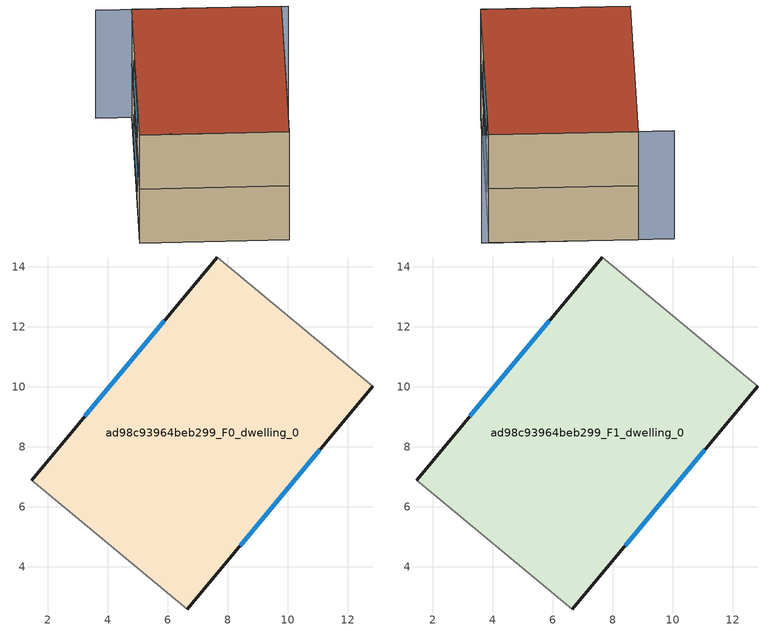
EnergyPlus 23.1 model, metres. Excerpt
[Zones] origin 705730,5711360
ad98c93964beb299_F0_dwelling_0
 floor ground (EU_floor_Construction): 12.83,10.01 6.65,2.59 1.46,6.89 7.65,14.32 z0
 wall outside (EU_wall_Construction): 7.65,14.32 1.46,6.89 / 6.65,2.59 12.83,10.01 z0:3
 wall adiabatic (EU_wall_Construction): 12.83,10.01 7.65,14.32 / 1.46,6.89 6.65,2.59 z0:3
 window (EU_Window_Construction): 5.89,12.2 3.23,9.01 / 8.41,4.7 11.07,7.9 z0.85:2.15
ad98c93964beb299_F1_dwelling_0
 floor to ad98c93964beb299_F0_dwelling_0 (EU_floor_Construction): 12.83,10.01 6.65,2.59 1.46,6.89 7.65,14.32 z3
 wall outside (EU_wall_Construction): 7.65,14.32 1.46,6.89 / 6.65,2.59 12.83,10.01 z3:6
 wall adiabatic (EU_wall_Construction): 12.83,10.01 7.65,14.32 / 1.46,6.89 6.65,2.59 z3:6
 window (EU_Window_Construction): 5.89,12.2 3.23,9.01 / 8.41,4.7 11.07,7.9 z3.85:5.15
 roof outside (EU_roof_Construction): 6.65,2.59 12.83,10.01 7.65,14.32 1.46,6.89 z6
shading: 1.5,6.93 6.65,2.59 / 13.07,9.81 6.41,15.35 z0:6
[Building]
EU S2 Campaign: North Axis=0; Terrain=City; Solar Distribution=FullExterior
[Site:Location]
London: Latitude=51.5; Longitude=-0.5; Time Zone=0; Elevation=25
[SizingPeriod:WeatherFileDays]
AnnualSizingPeriod: Begin Month=1; Begin Day of Month=1; End Month=12; End Day of Month=31; Day of Week for Start Day=Monday; Use Weather File Daylight Saving Period=No; Use Weather File Rain and Snow Indicators=No
[MATERIAL]
EU_InternalMass_Material: Roughness=MediumRough; Thickness=0.1; Conductivity=1; Density=1800; Specific Heat=900; Thermal Absorptance=0.9; Solar Absorptance=0.7; Visible Absorptance=0.7
[MATERIAL:NOMASS] Roughness=MediumRough; Thermal Absorptance=0.9; Solar Absorptance=0.7; Visible Absorptance=0.7
Name | Thermal Resistance
EU_wall_NoMass | 0.71061
EU_roof_NoMass | 2.41608
EU_floor_NoMass | 1.75078
[WINDOWMATERIAL:SIMPLEGLAZINGSYSTEM]
EU_Window_SimpleGlazing: UFactor=2.64892; Solar Heat Gain Coefficient=0.76; Visible Transmittance=0.76
[CONSTRUCTION]
EU_wall_Construction: EU_wall_NoMass
EU_roof_Construction: EU_roof_NoMass
EU_floor_Construction: EU_floor_NoMass
EU_Window_Construction: EU_Window_SimpleGlazing
EU_InternalMass_Construction: EU_InternalMass_Material
[ZONE] Type=1; Multiplier=1; Ceiling Height=autocalculate; Floor Area=autocalculate; Part of Total Floor Area=Yes
Name | Volume
ad98c93964beb299_F0_dwelling_0 | 195.456
ad98c93964beb299_F1_dwelling_0 | 195.454
[INTERNALMASS] Construction=EU_InternalMass_Construction; Surface Area=65.1518
Name | Zone or ZoneList
ad98c93964beb299_F0_dwelling_0_EU_InternalMass | ad98c93964beb299_F0_dwelling_0
ad98c93964beb299_F1_dwelling_0_EU_InternalMass | ad98c93964beb299_F1_dwelling_0
[OTHEREQUIPMENT] Fuel Type=Electricity; Design Level Calculation Method=Watts/Area; Power per Zone Floor Area=1; Fraction Latent=0; Fraction Radiant=0; Fraction Lost=0; Carbon Dioxide Generation Rate=0; EndUse Subcategory=EU_Step8_InternalGains
Name | Zone or ZoneList or Space or SpaceList | Schedule
EU_Step8_InternalGain_ad98c93964beb299_F0_dwelling_0_f000 | ad98c93964beb299_F0_dwelling_0 | EU_Step8_GainSchedule_ad98c93964beb299_F0_dwelling_0_f000
EU_Step8_InternalGain_ad98c93964beb299_F1_dwelling_0_f000 | ad98c93964beb299_F1_dwelling_0 | EU_Step8_GainSchedule_ad98c93964beb299_F1_dwelling_0_f000
[ZONEVENTILATION:DESIGNFLOWRATE] Schedule=EU_AlwaysOn; Design Flow Rate Calculation Method=AirChanges/Hour; Air Changes per Hour=0.496673; Ventilation Type=Natural; Fan Pressure Rise=0; Fan Total Efficiency=1; Constant Term Coefficient=1; Temperature Term Coefficient=0; Velocity Term Coefficient=0; Velocity Squared Term Coefficient=0; Minimum Indoor Temperature=-100; Maximum Indoor Temperature=100; Delta Temperature=-100; Minimum Outdoor Temperature=-100; Maximum Outdoor Temperature=100; Maximum Wind Speed=40
Name | Zone or ZoneList or Space or SpaceList
EU_ConstantAir_ad98c93964beb299_F0_dwelling_0 | ad98c93964beb299_F0_dwelling_0
EU_ConstantAir_ad98c93964beb299_F1_dwelling_0 | ad98c93964beb299_F1_dwelling_0
[HVACTEMPLATE:THERMOSTAT] Constant Heating Setpoint=20; Constant Cooling Setpoint=50
EU_HeatOnly_ad98c93964beb299_F0_dwelling_0; EU_HeatOnly_ad98c93964beb299_F1_dwelling_0
[HVACTEMPLATE:ZONE:IDEALLOADSAIRSYSTEM] System Availability Schedule=EU_AlwaysOn; Maximum Heating Supply Air Temperature=50; Minimum Cooling Supply Air Temperature=13; Maximum Heating Supply Air Humidity Ratio=0.0156; Minimum Cooling Supply Air Humidity Ratio=0.0077; Heating Limit=NoLimit; Cooling Limit=NoLimit; Heating Availability Schedule=EU_AlwaysOn; Cooling Availability Schedule=EU_CoolingOff; Dehumidification Control Type=ConstantSensibleHeatRatio; Cooling Sensible Heat Ratio=0.7; Dehumidification Setpoint=60; Humidification Control Type=None; Humidification Setpoint=30; Outdoor Air Method=None; Outdoor Air Flow Rate per Person=0.00944; Outdoor Air Flow Rate per Zone Floor Area=0; Outdoor Air Flow Rate per Zone=0; Demand Controlled Ventilation Type=None; Outdoor Air Economizer Type=NoEconomizer; Heat Recovery Type=None; Sensible Heat Recovery Effectiveness=0.7; Latent Heat Recovery Effectiveness=0.65
Name | Template Thermostat
ad98c93964beb299_F0_dwelling_0 | EU_HeatOnly_ad98c93964beb299_F0_dwelling_0
ad98c93964beb299_F1_dwelling_0 | EU_HeatOnly_ad98c93964beb299_F1_dwelling_0
[SIZING:ZONE] Zone Cooling Design Supply Air Temperature Input Method=SupplyAirTemperature; Zone Cooling Design Supply Air Temperature=13; Zone Heating Design Supply Air Temperature Input Method=SupplyAirTemperature; Zone Heating Design Supply Air Temperature=50; Zone Cooling Design Supply Air Humidity Ratio=0.008; Zone Heating Design Supply Air Humidity Ratio=0.008; Cooling Design Air Flow Method=DesignDay; Cooling Design Air Flow Rate=0; Cooling Minimum Air Flow per Zone Floor Area=0.000762; Cooling Minimum Air Flow=0; Cooling Minimum Air Flow Fraction=0.2; Heating Design Air Flow Method=DesignDay; Heating Design Air Flow Rate=0; Heating Maximum Air Flow per Zone Floor Area=0.002032; Heating Maximum Air Flow=0.141576; Heating Maximum Air Flow Fraction=0.3; Account for Dedicated Outdoor Air System=No; Dedicated Outdoor Air System Control Strategy=NeutralSupplyAir; Dedicated Outdoor Air Low Setpoint Temperature for Design=autosize; Dedicated Outdoor Air High Setpoint Temperature for Design=autosize; Zone Load Sizing Method=Sensible Load Only No Latent Load; Zone Latent Cooling Design Supply Air Humidity Ratio Input Method=HumidityRatioDifference; Zone Cooling Design Supply Air Humidity Ratio Difference=0.005; Zone Latent Heating Design Supply Air Humidity Ratio Input Method=HumidityRatioDifference; Zone Humidification Design Supply Air Humidity Ratio Difference=0.005
ad98c93964beb299_F0_dwelling_0; ad98c93964beb299_F1_dwelling_0
[SCHEDULE:CONSTANT]
Name | Hourly Value
EU_AlwaysOn | 1
EU_CoolingOff | 0
[SCHEDULE:FILE] Column Number=1; Rows to Skip at Top=0; Number of Hours of Data=8760; Column Separator=Comma; Interpolate to Timestep=No; Minutes per Item=60; Adjust Schedule for Daylight Savings=Yes
Name | File
EU_Step8_GainSchedule_ad98c93964beb299_F0_dwelling_0_f000 | ../../schedules/ad98c93964beb299/ad98c93964beb299_F0_dwelling_0_f000_gain.csv
EU_Step8_GainSchedule_ad98c93964beb299_F1_dwelling_0_f000 | ../../schedules/ad98c93964beb299/ad98c93964beb299_F1_dwelling_0_f000_gain.csv
